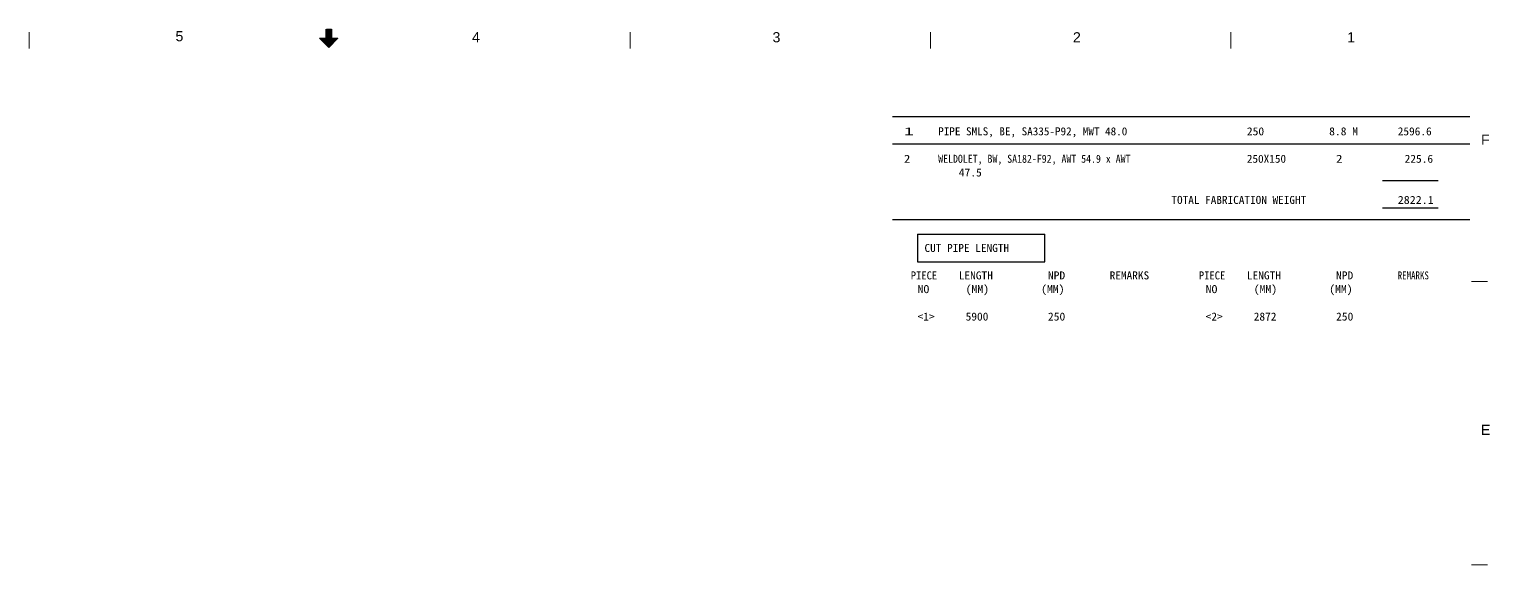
# Model space of a CAD drawing. Header units: inches. Extents: x 18 to 823, y 11 to 584.
# Drawn here: x 312 to 823, y 397 to 584 of the extents above; entities that cross this region are included whole.
import ezdxf
from ezdxf.enums import TextEntityAlignment as Align

# ---------------------------------------------------------------- set-up
doc = ezdxf.new("R2010")
doc.units = ezdxf.units.IN
doc.header["$MEASUREMENT"] = 0
doc.layers.add('BG 0 -1', color=7, linetype='Continuous')
doc.layers.add('MATLIST', color=7, linetype='Continuous')
doc.styles.add('Arial', font='arial.ttf')
doc.styles.add('txt.shx', font='txt')

msp = doc.modelspace()

# ---------------------------------------------------------------- linework, layer by layer
at = {"layer": 'BG 0 -1', "color": 7, "linetype": 'Continuous', "lineweight": 9}
for p, q in [((311.95, 577.17), (311.95, 582.83)), ((415.69, 580.74), (415.69, 583.92)), ((415.69, 583.88), (417.82, 581.76)), ((415.69, 583.75), (417.82, 581.63)), ((415.69, 583.63), (417.82, 581.51)), ((415.69, 583.5), (417.82, 581.38)), ((415.69, 583.38), (417.82, 581.26)), ((415.69, 583.25), (417.82, 581.13)), ((415.69, 583.13), (417.82, 581.01)), ((415.69, 583), (417.82, 580.88)), ((415.69, 582.88), (417.82, 580.76)), ((415.69, 582.75), (418.83, 579.62)), ((415.69, 582.63), (418.76, 579.56)), ((415.78, 583.92), (417.82, 581.88)), ((415.91, 583.92), (417.82, 582.01)), ((416.03, 583.92), (417.82, 582.13)), ((416.16, 583.92), (417.82, 582.26)), ((416.28, 583.92), (417.82, 582.38)), ((416.41, 583.92), (417.82, 582.51)), ((416.53, 583.92), (417.82, 582.63)), ((416.66, 583.92), (417.82, 582.76)), ((416.76, 577.56), (416.76, 583.22)), ((416.78, 583.92), (417.82, 582.88)), ((416.91, 583.92), (417.82, 583.01)), ((417.03, 583.92), (417.82, 583.13)), ((417.16, 583.92), (417.82, 583.26)), ((417.28, 583.92), (417.82, 583.38)), ((417.41, 583.92), (417.82, 583.51)), ((417.53, 583.92), (417.82, 583.63)), ((417.66, 583.92), (417.82, 583.76)), ((417.78, 583.92), (417.82, 583.88)), ((417.82, 580.74), (417.82, 583.92)), ((522.2, 577.17), (522.2, 582.83)), ((627.33, 577.17), (627.33, 582.83)), ((732.45, 577.17), (732.45, 582.83)), ((413.57, 580.74), (415.69, 580.74)), ((416.76, 577.55), (413.57, 580.74)), ((413.59, 580.74), (416.76, 577.56)), ((413.71, 580.74), (416.83, 577.62)), ((413.84, 580.74), (416.89, 577.68)), ((413.96, 580.74), (416.95, 577.75)), ((414.09, 580.74), (417.01, 577.81)), ((414.21, 580.74), (417.08, 577.87)), ((414.34, 580.74), (417.14, 577.93)), ((414.46, 580.74), (417.2, 578)), ((414.59, 580.74), (417.26, 578.06)), ((414.71, 580.74), (417.33, 578.12)), ((414.84, 580.74), (417.39, 578.18)), ((414.96, 580.74), (417.45, 578.25)), ((415.09, 580.74), (417.51, 578.31)), ((415.21, 580.74), (417.58, 578.37)), ((415.34, 580.74), (417.64, 578.44)), ((415.46, 580.74), (417.7, 578.5)), ((415.59, 580.74), (417.76, 578.56)), ((415.69, 582.5), (418.7, 579.5)), ((415.69, 582.38), (418.64, 579.44)), ((415.69, 582.25), (418.58, 579.37)), ((415.69, 582.13), (418.51, 579.31)), ((415.69, 582), (418.45, 579.25)), ((415.69, 581.88), (418.39, 579.19)), ((415.69, 581.75), (418.33, 579.12)), ((415.69, 581.63), (418.26, 579.06)), ((415.69, 581.5), (418.2, 579)), ((415.69, 581.38), (418.14, 578.94)), ((415.69, 581.25), (418.08, 578.87)), ((415.69, 581.13), (418.01, 578.81)), ((415.69, 581), (417.95, 578.75)), ((415.69, 580.88), (417.89, 578.69)), ((415.69, 580.75), (417.83, 578.62)), ((419.94, 580.74), (416.76, 577.55)), ((417.82, 580.74), (419.94, 580.74)), ((417.84, 580.74), (418.89, 579.69)), ((417.96, 580.74), (418.95, 579.75)), ((418.09, 580.74), (419.01, 579.81)), ((418.21, 580.74), (419.08, 579.87)), ((418.34, 580.74), (419.14, 579.94)), ((418.46, 580.74), (419.2, 580)), ((418.59, 580.74), (419.26, 580.06)), ((418.71, 580.74), (419.33, 580.12)), ((418.84, 580.74), (419.39, 580.19)), ((418.96, 580.74), (419.45, 580.25)), ((419.09, 580.74), (419.51, 580.31)), ((419.21, 580.74), (419.58, 580.37)), ((419.34, 580.74), (419.64, 580.44)), ((419.46, 580.74), (419.7, 580.5)), ((419.59, 580.74), (419.76, 580.56)), ((419.71, 580.74), (419.83, 580.62)), ((419.84, 580.74), (419.89, 580.69)), ((816.56, 495.71), (822.22, 495.71)), ((816.56, 396.57), (822.22, 396.57))]:
    msp.add_line(p, q, dxfattribs=at)
at = {"layer": 'MATLIST', "color": 2, "linetype": 'Continuous', "lineweight": 30}
for p, q in [((614, 553.4), (816, 553.4)), ((614, 543.8), (816, 543.8)), ((785.5, 531), (804.9, 531)), ((785.5, 521.4), (804.9, 521.4)), ((614, 517.4), (816, 517.4)), ((622.8, 512.2), (667.3, 512.2)), ((622.8, 512.2), (622.8, 502.6)), ((667.3, 502.6), (667.3, 512.2)), ((622.8, 502.6), (667.3, 502.6))]:
    msp.add_line(p, q, dxfattribs=at)

# ---------------------------------------------------------------- texts
at = {"layer": 'BG 0 -1', "color": 7, "style": 'Arial', "width": 1.008516}
for s, p in [('5', (364.51, 581.46)), ('4', (468.28, 581.12)), ('3', (573.41, 581.12)), ('2', (678.53, 581.12)), ('1', (774.48, 581.1))]:
    msp.add_text(s, height=3.54, dxfattribs=at).set_placement(p, align=Align.MIDDLE)
at = {"layer": 'BG 0 -1', "color": 7, "style": 'Arial'}
for s, width, p in [('F', 0.993934, (819.94, 543.5)), ('E', 1.004063, (819.91, 442.02))]:
    msp.add_text(s, height=3.54, dxfattribs=dict(at, width=width)).set_placement(p)
at = {"layer": 'MATLIST', "color": 2, "style": 'txt.shx'}
for s, width, p in [('1', 1.830635, (618, 546.8)), ('PIPE SMLS, BE, SA335-P92, MWT 48.0', 1.021734, (630, 546.8)), ('250', 1.059841, (738, 546.8)), ('8.8 M', 1.059009, (766.8, 546.8)), ('2596.6', 1.03956, (790.8, 546.8)), ('2', 1.184529, (618, 537.2)), ('WELDOLET, BW, SA182-F92, AWT 54.9 x AWT', 0.905776, (630, 537.2)), ('250X150', 1.028897, (738, 537.2)), ('2', 1.184529, (769.2, 537.2)), ('225.6', 1.047079, (793.2, 537.2)), ('47.5', 1.059088, (637.2, 532.4)), ('TOTAL FABRICATION WEIGHT', 1.031985, (711.6, 522.8)), ('2822.1', 1.101316, (790.8, 522.8)), ('CUT PIPE LENGTH', 1.036836, (625.2, 506)), ('PIECE', 0.970054, (620.4, 496.4)), ('LENGTH', 1.043763, (637.2, 496.4)), ('NPD', 1.053223, (668.4, 496.4)), ('REMARKS', 1.037113, (690, 496.4)), ('PIECE', 0.970054, (721.2, 496.4)), ('LENGTH', 1.043763, (738, 496.4)), ('NPD', 1.053223, (769.2, 496.4)), ('REMARKS', 0.816089, (790.8, 496.4)), ('NO', 1.075844, (622.8, 491.6)), ('(MM)', 1.078767, (639.6, 491.6)), ('(MM)', 1.078767, (666, 491.6)), ('NO', 1.075844, (723.6, 491.6)), ('(MM)', 1.078767, (740.4, 491.6)), ('(MM)', 1.078767, (766.8, 491.6)), ('<1>', 1.04131, (622.8, 482)), ('5900', 1.046077, (639.6, 482)), ('250', 1.059841, (668.4, 482)), ('<2>', 1.04131, (723.6, 482)), ('2872', 1.046077, (740.4, 482)), ('250', 1.059841, (769.2, 482))]:
    msp.add_text(s, height=2.8, dxfattribs=dict(at, width=width)).set_placement(p)

doc.saveas('drawing.dxf')
